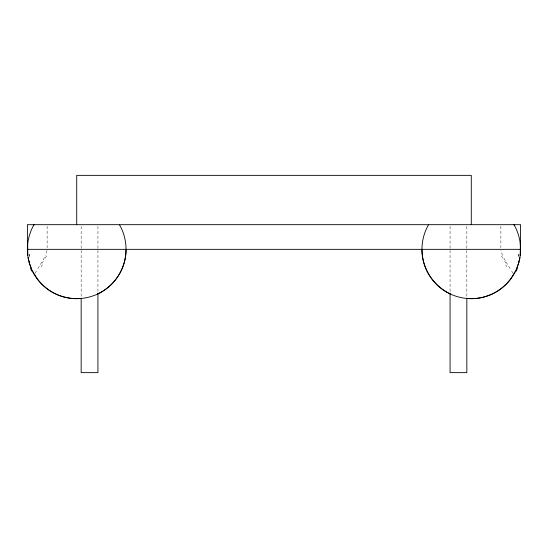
<?xml version="1.0" encoding="UTF-8"?>
<svg xmlns="http://www.w3.org/2000/svg" width="548" height="548" viewBox="0 0 548 548"><rect width="100%" height="100%" fill="white"/><g stroke="black" fill="none" stroke-linecap="round" stroke-linejoin="round"><path stroke-width="0.41" stroke-dasharray="2.74 2.06" d="M47.053 250.532L45.532 255.409M44.491 257.492L42.771 260.547M34.914 273.39L36.346 271.027M41.799 262.177L37.874 268.554M510.126 268.554L506.201 262.177M511.654 271.027L513.086 273.39M505.229 260.547L503.509 257.492M502.468 255.409L500.947 250.532M500.872 226.221L500.872 247.799M466.841 226.393L466.841 297.379M450.072 226.393L450.072 292.248M97.928 226.393L97.928 292.248M81.159 226.393L81.159 297.379M47.128 226.221L47.128 247.799M46.45 255.923A36.223 31.113 -76.1 0 1 45.354 258.067M43.251 261.375A63.684 21.331 -63.6 0 1 42.237 263.061M41.182 266.787A61.335 4.966 -56.5 0 1 42.36 264.924M502.646 258.067A36.223 31.113 76.1 0 1 501.55 255.923M505.763 263.061A63.684 21.331 63.6 0 1 504.749 261.375M505.64 264.924A61.335 4.966 56.5 0 1 506.818 266.787"/><path stroke-width="0.82" d="M27.688 243.99L27.777 255.409M520.223 255.409L520.6 224.68L27.4 224.68L27.4 249.34L520.6 249.34L520.312 243.99M519.922 257.492L519.312 260.547M518.901 262.177L516.702 268.554M515.572 271.027L510.606 279.09A62.999 44.552 90 0 1 502.626 287.371M33.908 224.865L34.01 224.68A49.32 49.32 0 0 0 76.72 298.66L80.803 298.489M45.374 287.371A62.999 44.552 -90 0 1 37.401 279.083L34.408 274.247M502.639 287.405C492.864 295.523 479.856 299.592 467.197 298.489M97.825 293.913C111.902 287.344 122.403 273.74 125.204 258.457A35.606 25.181 -90 0 0 126.04 249.34M450.175 293.913C436.098 287.344 425.597 273.74 422.796 258.457A35.606 25.181 90 0 1 421.96 249.34M45.361 287.405C54.094 294.639 65.383 298.687 76.72 298.66A49.32 49.32 0 0 0 119.43 224.68M34.277 274.459L32.428 271.027M514.093 224.865L513.99 224.68A49.32 49.32 0 0 1 471.28 298.66A49.32 49.32 0 0 1 428.57 224.68M31.298 268.554L29.099 262.177M28.688 260.547L28.078 257.492M471.28 224.68L471.28 175.36L76.72 175.36L76.72 224.68M466.841 298.235L466.841 372.64L450.072 372.64L450.072 293.098M97.928 293.098L97.928 372.64L81.159 372.64L81.159 298.235M29.496 256.259A36.223 18.002 -81.9 0 1 29.256 254.293M29.27 262.108A63.684 53.766 -38.7 0 1 28.873 260.478M31.811 271.205A61.335 50.971 8.4 0 1 30.722 268.691M518.744 254.293A36.223 18.002 81.9 0 1 518.504 256.259M519.127 260.478A63.684 53.766 38.7 0 1 518.73 262.108M517.278 268.691A61.335 50.971 -8.4 0 1 516.189 271.205"/></g></svg>
